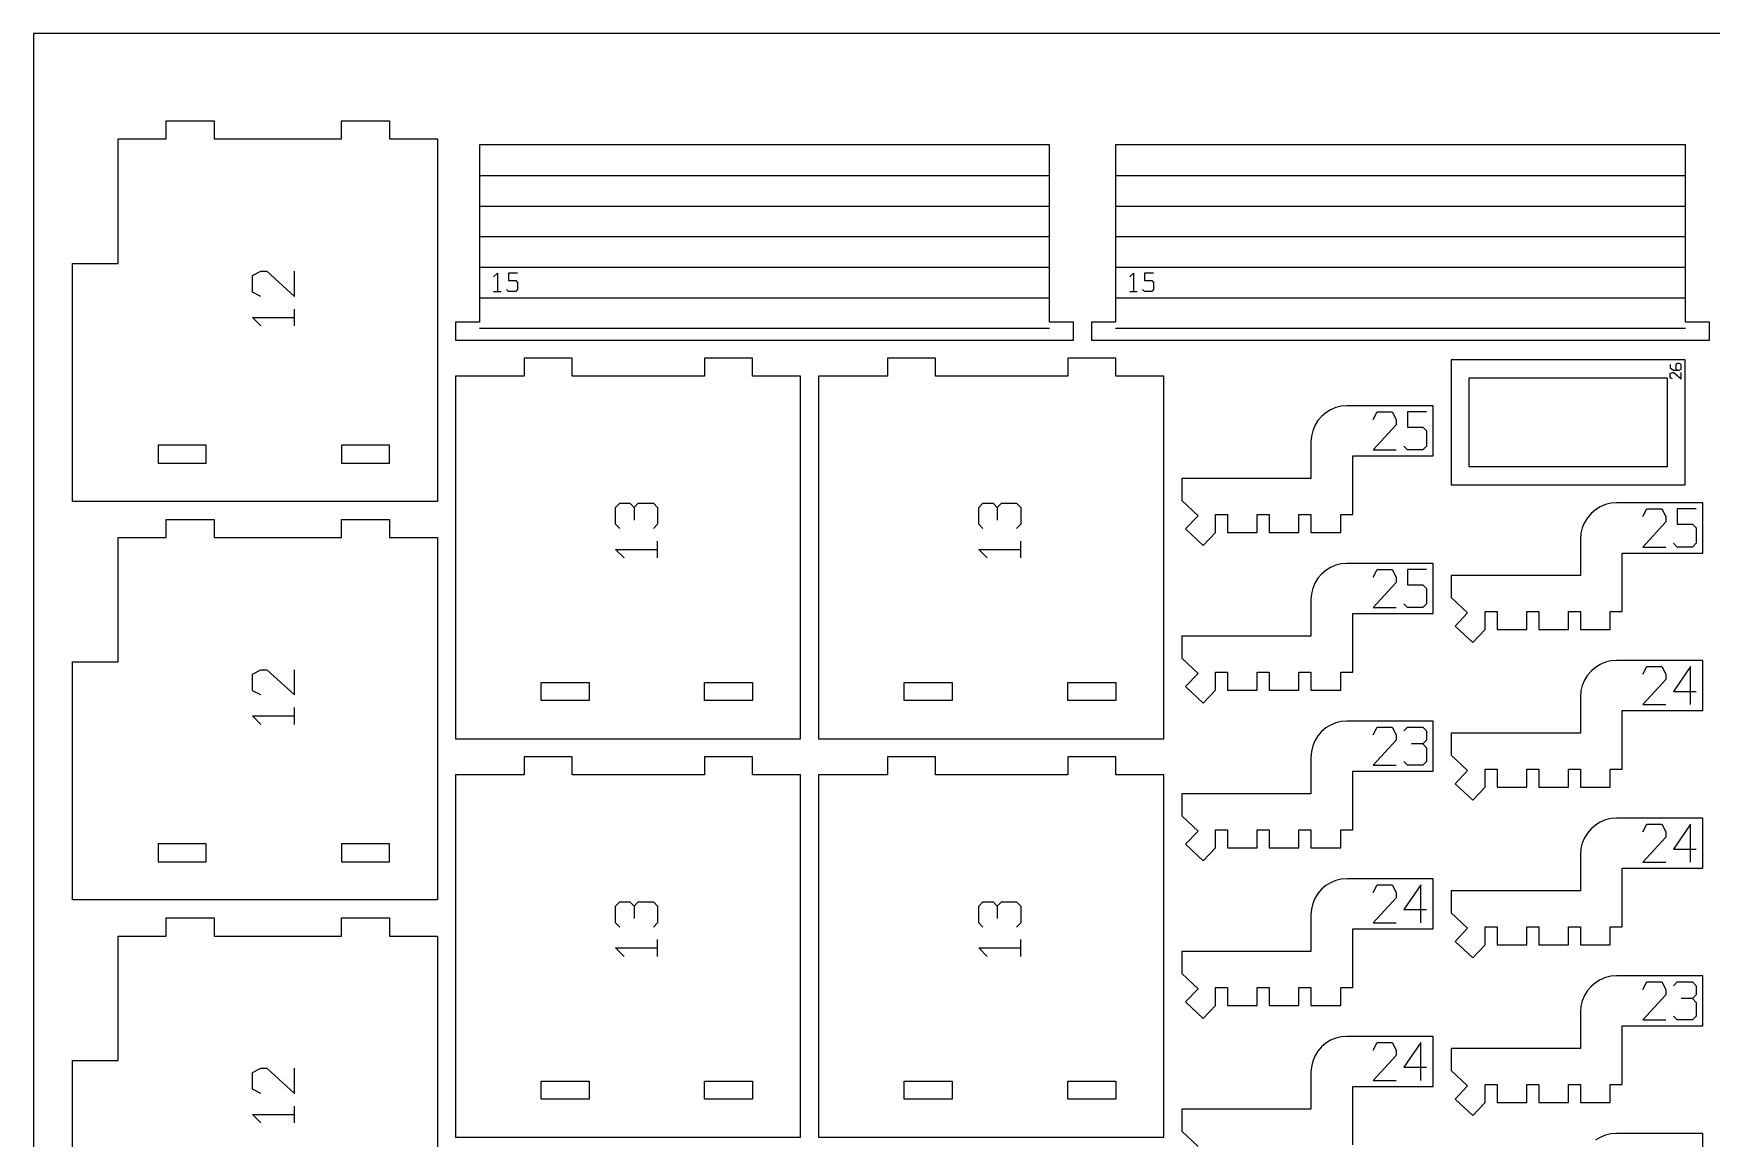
# Model space of a CAD drawing. Header units: millimetres. Extents: x 0 to 450, y 0 to 450.
# Drawn here: x 0 to 279.8, y 265.7 to 450 of the extents above; entities that cross this region are included whole.
import ezdxf

# ---------------------------------------------------------------- set-up
doc = ezdxf.new("R2010")
doc.units = ezdxf.units.MM
for name, color, linetype in [('CUT', 1, 'Continuous'), ('ENGRAVE', 5, 'Continuous'), ('SHEET', 8, 'Continuous')]:
    doc.layers.add(name, color=color, linetype=linetype)

msp = doc.modelspace()

# ---------------------------------------------------------------- linework, layer by layer
at = {"layer": 'CUT'}
for p, q in [((22.1, 435.42), (30.1, 435.42)), ((22.1, 432.42), (22.1, 435.42)), ((30.1, 435.42), (30.1, 432.42)), ((51.34, 435.42), (59.35, 435.42)), ((51.34, 432.42), (51.34, 435.42)), ((59.35, 435.42), (59.35, 432.42)), ((14.1, 432.42), (22.1, 432.42)), ((14.1, 411.66), (14.1, 432.42)), ((30.1, 432.42), (51.34, 432.42)), ((59.35, 432.42), (67.35, 432.42)), ((67.35, 432.42), (67.35, 371.95)), ((169.4, 431.42), (74.35, 431.42)), ((74.35, 431.42), (74.35, 401.84)), ((169.4, 401.84), (169.4, 431.42)), ((275.45, 431.42), (180.4, 431.42)), ((180.4, 431.42), (180.4, 401.84)), ((275.45, 401.84), (275.45, 431.42)), ((74.35, 426.33), (169.4, 426.33)), ((180.4, 426.33), (275.45, 426.33)), ((74.35, 421.23), (169.4, 421.23)), ((180.4, 421.23), (275.45, 421.23)), ((74.35, 416.13), (169.4, 416.13)), ((180.4, 416.13), (275.45, 416.13)), ((6.5, 411.66), (14.1, 411.66)), ((6.5, 371.95), (6.5, 411.66)), ((74.35, 411.04), (169.4, 411.04)), ((180.4, 411.04), (275.45, 411.04)), ((74.35, 405.94), (169.4, 405.94)), ((180.4, 405.94), (275.45, 405.94)), ((74.35, 401.84), (70.35, 401.84)), ((70.35, 401.84), (70.35, 398.84)), ((74.35, 400.84), (169.4, 400.84)), ((173.4, 401.84), (169.4, 401.84)), ((173.4, 398.84), (173.4, 401.84)), ((180.4, 401.84), (176.4, 401.84)), ((176.4, 401.84), (176.4, 398.84)), ((180.4, 400.84), (275.45, 400.84)), ((279.45, 401.84), (275.45, 401.84)), ((279.45, 398.84), (279.45, 401.84)), ((70.35, 398.84), (173.4, 398.84)), ((176.4, 398.84), (279.45, 398.84)), ((89.82, 395.84), (81.82, 395.84)), ((81.82, 395.84), (81.82, 392.84)), ((89.82, 392.84), (89.82, 395.84)), ((119.9, 395.84), (111.9, 395.84)), ((111.9, 395.84), (111.9, 392.84)), ((119.9, 392.84), (119.9, 395.84)), ((150.37, 395.84), (142.37, 395.84)), ((142.37, 395.84), (142.37, 392.84)), ((150.37, 392.84), (150.37, 395.84)), ((180.46, 395.84), (172.45, 395.84)), ((172.45, 395.84), (172.45, 392.84)), ((180.46, 392.84), (180.46, 395.84)), ((236.41, 395.59), (236.41, 374.72)), ((275.42, 395.59), (236.41, 395.59)), ((275.42, 374.72), (275.42, 395.59)), ((81.82, 392.84), (70.35, 392.84)), ((70.35, 392.84), (70.35, 332.37)), ((111.9, 392.84), (89.82, 392.84)), ((127.9, 392.84), (119.9, 392.84)), ((127.9, 332.37), (127.9, 392.84)), ((142.37, 392.84), (130.9, 392.84)), ((130.9, 392.84), (130.9, 332.37)), ((172.45, 392.84), (150.37, 392.84)), ((188.46, 392.84), (180.46, 392.84)), ((188.46, 332.37), (188.46, 392.84)), ((239.41, 377.72), (239.41, 392.59)), ((239.41, 392.59), (272.42, 392.59)), ((272.42, 392.59), (272.42, 377.72)), ((214.75, 386.15), (214.14, 385.43)), ((215.47, 386.76), (214.75, 386.15)), ((216.27, 387.25), (215.47, 386.76)), ((217.14, 387.61), (216.27, 387.25)), ((218.06, 387.83), (217.14, 387.61)), ((219, 387.9), (218.06, 387.83)), ((233.41, 387.9), (219, 387.9)), ((233.41, 379.54), (233.41, 387.9)), ((213.29, 383.76), (213.07, 382.84)), ((213.65, 384.63), (213.29, 383.76)), ((214.14, 385.43), (213.65, 384.63)), ((28.8, 381.33), (20.8, 381.33)), ((20.8, 381.33), (20.8, 378.33)), ((28.8, 378.33), (28.8, 381.33)), ((59.35, 381.33), (51.34, 381.33)), ((51.34, 381.33), (51.34, 378.33)), ((59.35, 378.33), (59.35, 381.33)), ((213.07, 382.84), (213, 381.9)), ((213, 381.9), (213, 375.79)), ((20.8, 378.33), (28.8, 378.33)), ((51.34, 378.33), (59.35, 378.33)), ((219.96, 379.54), (233.41, 379.54)), ((219.96, 369.79), (219.96, 379.54)), ((272.42, 377.72), (239.41, 377.72)), ((213, 375.79), (191.46, 375.79)), ((191.46, 375.79), (191.46, 372.1)), ((236.41, 374.72), (275.42, 374.72)), ((67.35, 371.95), (6.5, 371.95)), ((191.46, 372.1), (194.17, 369.54)), ((194.17, 369.54), (192.1, 367.36)), ((197.07, 366.79), (197.07, 369.79)), ((197.07, 369.79), (199.07, 369.79)), ((199.07, 369.79), (199.07, 366.79)), ((204.03, 366.79), (204.03, 369.79)), ((204.03, 369.79), (206.03, 369.79)), ((206.03, 369.79), (206.03, 366.79)), ((211, 369.79), (213, 369.79)), ((211, 366.79), (211, 369.79)), ((213, 369.79), (213, 366.79)), ((217.96, 369.79), (219.96, 369.79)), ((217.96, 366.79), (217.96, 369.79)), ((259.71, 369.96), (259.1, 369.24)), ((260.43, 370.57), (259.71, 369.96)), ((261.23, 371.06), (260.43, 370.57)), ((262.1, 371.42), (261.23, 371.06)), ((263.01, 371.64), (262.1, 371.42)), ((263.95, 371.72), (263.01, 371.64)), ((278.37, 371.72), (263.95, 371.72)), ((278.37, 363.35), (278.37, 371.72)), ((22.1, 368.95), (30.1, 368.95)), ((22.1, 365.95), (22.1, 368.95)), ((30.1, 368.95), (30.1, 365.95)), ((51.34, 368.95), (59.35, 368.95)), ((51.34, 365.95), (51.34, 368.95)), ((59.35, 368.95), (59.35, 365.95)), ((192.1, 367.36), (195.01, 364.61)), ((195.01, 364.61), (197.07, 366.79)), ((199.07, 366.79), (204.03, 366.79)), ((206.03, 366.79), (211, 366.79)), ((213, 366.79), (217.96, 366.79)), ((258.03, 366.65), (257.95, 365.72)), ((258.25, 367.57), (258.03, 366.65)), ((258.61, 368.44), (258.25, 367.57)), ((259.1, 369.24), (258.61, 368.44)), ((14.1, 365.95), (22.1, 365.95)), ((14.1, 345.18), (14.1, 365.95)), ((30.1, 365.95), (51.34, 365.95)), ((59.35, 365.95), (67.35, 365.95)), ((67.35, 365.95), (67.35, 305.48)), ((257.95, 365.72), (257.95, 359.6)), ((216.27, 360.95), (215.47, 360.46)), ((217.14, 361.31), (216.27, 360.95)), ((218.06, 361.53), (217.14, 361.31)), ((219, 361.61), (218.06, 361.53)), ((233.41, 361.61), (219, 361.61)), ((233.41, 353.24), (233.41, 361.61)), ((264.91, 363.35), (278.37, 363.35)), ((264.91, 353.6), (264.91, 363.35)), ((213.65, 358.33), (213.29, 357.46)), ((214.14, 359.13), (213.65, 358.33)), ((214.75, 359.85), (214.14, 359.13)), ((215.47, 360.46), (214.75, 359.85)), ((257.95, 359.6), (236.41, 359.6)), ((236.41, 359.6), (236.41, 355.91)), ((213.07, 356.55), (213, 355.61)), ((213, 355.61), (213, 349.49)), ((213.29, 357.46), (213.07, 356.55)), ((236.41, 355.91), (239.12, 353.35)), ((219.96, 353.24), (233.41, 353.24)), ((219.96, 343.49), (219.96, 353.24)), ((239.12, 353.35), (237.06, 351.17)), ((242.03, 350.6), (242.03, 353.6)), ((242.03, 353.6), (244.03, 353.6)), ((244.03, 353.6), (244.03, 350.6)), ((248.99, 350.6), (248.99, 353.6)), ((248.99, 353.6), (250.99, 353.6)), ((250.99, 353.6), (250.99, 350.6)), ((255.95, 353.6), (257.95, 353.6)), ((255.95, 350.6), (255.95, 353.6)), ((257.95, 353.6), (257.95, 350.6)), ((262.91, 353.6), (264.91, 353.6)), ((262.91, 350.6), (262.91, 353.6)), ((237.06, 351.17), (239.97, 348.42)), ((239.97, 348.42), (242.03, 350.6)), ((244.03, 350.6), (248.99, 350.6)), ((250.99, 350.6), (255.95, 350.6)), ((257.95, 350.6), (262.91, 350.6)), ((213, 349.49), (191.46, 349.49)), ((191.46, 349.49), (191.46, 345.81)), ((6.5, 345.18), (14.1, 345.18)), ((6.5, 305.48), (6.5, 345.18)), ((191.46, 345.81), (194.17, 343.24)), ((260.43, 344.28), (259.71, 343.66)), ((261.23, 344.77), (260.43, 344.28)), ((262.1, 345.13), (261.23, 344.77)), ((263.01, 345.35), (262.1, 345.13)), ((263.95, 345.42), (263.01, 345.35)), ((278.37, 345.42), (263.95, 345.42)), ((278.37, 337.06), (278.37, 345.42)), ((84.63, 341.75), (92.63, 341.75)), ((84.63, 338.75), (84.63, 341.75)), ((92.63, 341.75), (92.63, 338.75)), ((111.9, 341.75), (119.9, 341.75)), ((111.9, 338.75), (111.9, 341.75)), ((119.9, 341.75), (119.9, 338.75)), ((145.18, 341.75), (153.18, 341.75)), ((145.18, 338.75), (145.18, 341.75)), ((153.18, 341.75), (153.18, 338.75)), ((172.45, 341.75), (180.46, 341.75)), ((172.45, 338.75), (172.45, 341.75)), ((180.46, 341.75), (180.46, 338.75)), ((194.17, 343.24), (192.1, 341.06)), ((197.07, 340.49), (197.07, 343.49)), ((197.07, 343.49), (199.07, 343.49)), ((199.07, 343.49), (199.07, 340.49)), ((204.03, 340.49), (204.03, 343.49)), ((204.03, 343.49), (206.03, 343.49)), ((206.03, 343.49), (206.03, 340.49)), ((211, 343.49), (213, 343.49)), ((211, 340.49), (211, 343.49)), ((213, 343.49), (213, 340.49)), ((217.96, 343.49), (219.96, 343.49)), ((217.96, 340.49), (217.96, 343.49)), ((258.61, 342.14), (258.25, 341.27)), ((259.1, 342.95), (258.61, 342.14)), ((259.71, 343.66), (259.1, 342.95)), ((92.63, 338.75), (84.63, 338.75)), ((119.9, 338.75), (111.9, 338.75)), ((153.18, 338.75), (145.18, 338.75)), ((180.46, 338.75), (172.45, 338.75)), ((192.1, 341.06), (195.01, 338.31)), ((195.01, 338.31), (197.07, 340.49)), ((199.07, 340.49), (204.03, 340.49)), ((206.03, 340.49), (211, 340.49)), ((213, 340.49), (217.96, 340.49)), ((258.03, 340.36), (257.95, 339.42)), ((257.95, 339.42), (257.95, 333.31)), ((258.25, 341.27), (258.03, 340.36)), ((264.91, 337.06), (278.37, 337.06)), ((264.91, 327.31), (264.91, 337.06)), ((214.75, 333.56), (214.14, 332.84)), ((215.47, 334.17), (214.75, 333.56)), ((216.27, 334.66), (215.47, 334.17)), ((217.14, 335.02), (216.27, 334.66)), ((218.06, 335.24), (217.14, 335.02)), ((219, 335.31), (218.06, 335.24)), ((233.41, 335.31), (219, 335.31)), ((233.41, 326.95), (233.41, 335.31)), ((257.95, 333.31), (236.41, 333.31)), ((236.41, 333.31), (236.41, 329.62)), ((70.35, 332.37), (127.9, 332.37)), ((130.9, 332.37), (188.46, 332.37)), ((213.07, 330.25), (213, 329.31)), ((213.29, 331.17), (213.07, 330.25)), ((213.65, 332.04), (213.29, 331.17)), ((214.14, 332.84), (213.65, 332.04)), ((89.82, 329.37), (81.82, 329.37)), ((81.82, 329.37), (81.82, 326.37)), ((89.82, 326.37), (89.82, 329.37)), ((119.9, 329.37), (111.9, 329.37)), ((111.9, 329.37), (111.9, 326.37)), ((119.9, 326.37), (119.9, 329.37)), ((150.37, 329.37), (142.37, 329.37)), ((142.37, 329.37), (142.37, 326.37)), ((150.37, 326.37), (150.37, 329.37)), ((180.46, 329.37), (172.45, 329.37)), ((172.45, 329.37), (172.45, 326.37)), ((180.46, 326.37), (180.46, 329.37)), ((213, 329.31), (213, 323.2)), ((236.41, 329.62), (239.12, 327.05)), ((81.82, 326.37), (70.35, 326.37)), ((70.35, 326.37), (70.35, 265.9)), ((111.9, 326.37), (89.82, 326.37)), ((127.9, 326.37), (119.9, 326.37)), ((127.9, 265.9), (127.9, 326.37)), ((142.37, 326.37), (130.9, 326.37)), ((130.9, 326.37), (130.9, 265.9)), ((172.45, 326.37), (150.37, 326.37)), ((188.46, 326.37), (180.46, 326.37)), ((188.46, 265.9), (188.46, 326.37)), ((219.96, 317.2), (219.96, 326.95)), ((219.96, 326.95), (233.41, 326.95)), ((239.12, 327.05), (237.06, 324.87)), ((237.06, 324.87), (239.97, 322.13)), ((242.03, 327.31), (244.03, 327.31)), ((242.03, 324.3), (242.03, 327.31)), ((244.03, 327.31), (244.03, 324.3)), ((248.99, 324.3), (248.99, 327.31)), ((248.99, 327.31), (250.99, 327.31)), ((250.99, 327.31), (250.99, 324.3)), ((255.95, 327.31), (257.95, 327.31)), ((255.95, 324.3), (255.95, 327.31)), ((257.95, 327.31), (257.95, 324.3)), ((262.91, 327.31), (264.91, 327.31)), ((262.91, 324.3), (262.91, 327.31)), ((191.46, 323.2), (191.46, 319.51)), ((213, 323.2), (191.46, 323.2)), ((239.97, 322.13), (242.03, 324.3)), ((244.03, 324.3), (248.99, 324.3)), ((250.99, 324.3), (255.95, 324.3)), ((257.95, 324.3), (262.91, 324.3)), ((191.46, 319.51), (194.17, 316.95)), ((263.01, 319.05), (262.1, 318.83)), ((263.95, 319.13), (263.01, 319.05)), ((278.37, 319.13), (263.95, 319.13)), ((278.37, 310.76), (278.37, 319.13)), ((194.17, 316.95), (192.1, 314.77)), ((197.07, 314.2), (197.07, 317.2)), ((197.07, 317.2), (199.07, 317.2)), ((199.07, 317.2), (199.07, 314.2)), ((204.03, 314.2), (204.03, 317.2)), ((204.03, 317.2), (206.03, 317.2)), ((206.03, 317.2), (206.03, 314.2)), ((211, 314.2), (211, 317.2)), ((211, 317.2), (213, 317.2)), ((213, 317.2), (213, 314.2)), ((217.96, 314.2), (217.96, 317.2)), ((217.96, 317.2), (219.96, 317.2)), ((259.1, 316.65), (258.61, 315.85)), ((259.71, 317.37), (259.1, 316.65)), ((260.43, 317.98), (259.71, 317.37)), ((261.23, 318.47), (260.43, 317.98)), ((262.1, 318.83), (261.23, 318.47)), ((28.8, 314.86), (20.8, 314.86)), ((20.8, 314.86), (20.8, 311.86)), ((28.8, 311.86), (28.8, 314.86)), ((59.35, 314.86), (51.34, 314.86)), ((51.34, 314.86), (51.34, 311.86)), ((59.35, 311.86), (59.35, 314.86)), ((192.1, 314.77), (195.01, 312.02)), ((195.01, 312.02), (197.07, 314.2)), ((199.07, 314.2), (204.03, 314.2)), ((206.03, 314.2), (211, 314.2)), ((213, 314.2), (217.96, 314.2)), ((258.03, 314.06), (257.95, 313.12)), ((258.25, 314.98), (258.03, 314.06)), ((258.61, 315.85), (258.25, 314.98)), ((20.8, 311.86), (28.8, 311.86)), ((51.34, 311.86), (59.35, 311.86)), ((257.95, 313.12), (257.95, 307.01)), ((264.91, 310.76), (278.37, 310.76)), ((264.91, 301.01), (264.91, 310.76)), ((215.47, 307.87), (214.75, 307.26)), ((216.27, 308.36), (215.47, 307.87)), ((217.14, 308.72), (216.27, 308.36)), ((218.06, 308.94), (217.14, 308.72)), ((219, 309.02), (218.06, 308.94)), ((233.41, 309.02), (219, 309.02)), ((233.41, 300.65), (233.41, 309.02)), ((67.35, 305.48), (6.5, 305.48)), ((213.65, 305.74), (213.29, 304.87)), ((214.14, 306.54), (213.65, 305.74)), ((214.75, 307.26), (214.14, 306.54)), ((257.95, 307.01), (236.41, 307.01)), ((236.41, 307.01), (236.41, 303.32)), ((22.1, 302.48), (30.1, 302.48)), ((22.1, 299.47), (22.1, 302.48)), ((30.1, 302.48), (30.1, 299.47)), ((51.34, 302.48), (59.35, 302.48)), ((51.34, 299.47), (51.34, 302.48)), ((59.35, 302.48), (59.35, 299.47)), ((213.07, 303.95), (213, 303.02)), ((213, 303.02), (213, 296.9)), ((213.29, 304.87), (213.07, 303.95)), ((236.41, 303.32), (239.12, 300.76)), ((14.1, 299.47), (22.1, 299.47)), ((14.1, 278.71), (14.1, 299.47)), ((30.1, 299.47), (51.34, 299.47)), ((59.35, 299.47), (67.35, 299.47)), ((67.35, 299.47), (67.35, 239)), ((219.96, 300.65), (233.41, 300.65)), ((219.96, 290.9), (219.96, 300.65)), ((239.12, 300.76), (237.06, 298.58)), ((242.03, 301.01), (244.03, 301.01)), ((242.03, 298.01), (242.03, 301.01)), ((244.03, 301.01), (244.03, 298.01)), ((248.99, 298.01), (248.99, 301.01)), ((248.99, 301.01), (250.99, 301.01)), ((250.99, 301.01), (250.99, 298.01)), ((255.95, 301.01), (257.95, 301.01)), ((255.95, 298.01), (255.95, 301.01)), ((257.95, 301.01), (257.95, 298.01)), ((262.91, 301.01), (264.91, 301.01)), ((262.91, 298.01), (262.91, 301.01)), ((213, 296.9), (191.46, 296.9)), ((191.46, 296.9), (191.46, 293.21)), ((237.06, 298.58), (239.97, 295.83)), ((239.97, 295.83), (242.03, 298.01)), ((244.03, 298.01), (248.99, 298.01)), ((250.99, 298.01), (255.95, 298.01)), ((257.95, 298.01), (262.91, 298.01)), ((191.46, 293.21), (194.17, 290.65)), ((259.71, 291.07), (259.1, 290.36)), ((260.43, 291.68), (259.71, 291.07)), ((261.23, 292.18), (260.43, 291.68)), ((262.1, 292.54), (261.23, 292.18)), ((263.01, 292.76), (262.1, 292.54)), ((263.95, 292.83), (263.01, 292.76)), ((278.37, 292.83), (263.95, 292.83)), ((278.37, 284.46), (278.37, 292.83)), ((194.17, 290.65), (192.1, 288.47)), ((192.1, 288.47), (195.01, 285.72)), ((197.07, 290.9), (199.07, 290.9)), ((197.07, 287.9), (197.07, 290.9)), ((199.07, 290.9), (199.07, 287.9)), ((204.03, 287.9), (204.03, 290.9)), ((204.03, 290.9), (206.03, 290.9)), ((206.03, 290.9), (206.03, 287.9)), ((211, 290.9), (213, 290.9)), ((211, 287.9), (211, 290.9)), ((213, 290.9), (213, 287.9)), ((217.96, 290.9), (219.96, 290.9)), ((217.96, 287.9), (217.96, 290.9)), ((258.25, 288.68), (258.03, 287.77)), ((258.61, 289.55), (258.25, 288.68)), ((259.1, 290.36), (258.61, 289.55)), ((195.01, 285.72), (197.07, 287.9)), ((199.07, 287.9), (204.03, 287.9)), ((206.03, 287.9), (211, 287.9)), ((213, 287.9), (217.96, 287.9)), ((258.03, 287.77), (257.95, 286.83)), ((257.95, 286.83), (257.95, 280.72)), ((218.06, 282.65), (217.14, 282.43)), ((219, 282.72), (218.06, 282.65)), ((233.41, 282.72), (219, 282.72)), ((233.41, 274.36), (233.41, 282.72)), ((264.91, 274.71), (264.91, 284.46)), ((264.91, 284.46), (278.37, 284.46)), ((214.14, 280.25), (213.65, 279.44)), ((214.75, 280.96), (214.14, 280.25)), ((215.47, 281.58), (214.75, 280.96)), ((216.27, 282.07), (215.47, 281.58)), ((217.14, 282.43), (216.27, 282.07)), ((236.41, 280.72), (236.41, 277.03)), ((257.95, 280.72), (236.41, 280.72)), ((6.5, 278.71), (14.1, 278.71)), ((6.5, 239), (6.5, 278.71)), ((213.07, 277.66), (213, 276.72)), ((213.29, 278.57), (213.07, 277.66)), ((213.65, 279.44), (213.29, 278.57)), ((236.41, 277.03), (239.12, 274.46)), ((84.63, 275.28), (92.63, 275.28)), ((84.63, 272.28), (84.63, 275.28)), ((92.63, 275.28), (92.63, 272.28)), ((111.9, 275.28), (119.9, 275.28)), ((111.9, 272.28), (111.9, 275.28)), ((119.9, 275.28), (119.9, 272.28)), ((145.18, 275.28), (153.18, 275.28)), ((145.18, 272.28), (145.18, 275.28)), ((153.18, 275.28), (153.18, 272.28)), ((172.45, 275.28), (180.46, 275.28)), ((172.45, 272.28), (172.45, 275.28)), ((180.46, 275.28), (180.46, 272.28)), ((213, 276.72), (213, 270.61)), ((219.96, 274.36), (233.41, 274.36)), ((219.96, 264.61), (219.96, 274.36)), ((239.12, 274.46), (237.06, 272.28)), ((242.03, 271.71), (242.03, 274.71)), ((242.03, 274.71), (244.03, 274.71)), ((244.03, 274.71), (244.03, 271.71)), ((248.99, 271.71), (248.99, 274.71)), ((248.99, 274.71), (250.99, 274.71)), ((250.99, 274.71), (250.99, 271.71)), ((255.95, 271.71), (255.95, 274.71)), ((255.95, 274.71), (257.95, 274.71)), ((257.95, 274.71), (257.95, 271.71)), ((262.91, 271.71), (262.91, 274.71)), ((262.91, 274.71), (264.91, 274.71)), ((92.63, 272.28), (84.63, 272.28)), ((119.9, 272.28), (111.9, 272.28)), ((153.18, 272.28), (145.18, 272.28)), ((180.46, 272.28), (172.45, 272.28)), ((237.06, 272.28), (239.97, 269.53)), ((239.97, 269.53), (242.03, 271.71)), ((244.03, 271.71), (248.99, 271.71)), ((250.99, 271.71), (255.95, 271.71)), ((257.95, 271.71), (262.91, 271.71)), ((213, 270.61), (191.46, 270.61)), ((191.46, 270.61), (191.46, 266.92)), ((70.35, 265.9), (127.9, 265.9)), ((130.9, 265.9), (188.46, 265.9)), ((191.46, 266.92), (194.17, 264.35)), ((261.23, 265.88), (260.43, 265.39)), ((262.1, 266.24), (261.23, 265.88)), ((263.01, 266.46), (262.1, 266.24)), ((263.95, 266.53), (263.01, 266.46)), ((278.37, 266.53), (263.95, 266.53)), ((278.37, 258.17), (278.37, 266.53))]:
    msp.add_line(p, q, dxfattribs=at)
at = {"layer": 'ENGRAVE'}
for p, q in [((36.5, 409.64), (37.9, 410.34)), ((36.5, 406.84), (36.5, 409.64)), ((37.9, 410.34), (38.88, 410.34)), ((38.88, 410.34), (43.5, 406.14)), ((43.5, 406.14), (43.5, 410.34)), ((76.72, 409.42), (77.34, 410.04)), ((77.34, 410.04), (77.34, 406.97)), ((80.71, 410.04), (79.18, 410.04)), ((79.18, 410.04), (79.18, 408.81)), ((79.18, 408.81), (80.4, 408.81)), ((80.4, 408.81), (80.71, 408.5)), ((80.71, 408.5), (80.71, 407.28)), ((182.78, 409.42), (183.39, 410.04)), ((183.39, 410.04), (183.39, 406.97)), ((186.77, 410.04), (185.23, 410.04)), ((185.23, 410.04), (185.23, 408.81)), ((185.23, 408.81), (186.46, 408.81)), ((186.46, 408.81), (186.77, 408.5)), ((186.77, 408.5), (186.77, 407.28)), ((37.9, 406.14), (36.5, 406.84)), ((76.72, 406.97), (77.95, 406.97)), ((79.18, 406.97), (78.87, 407.28)), ((80.4, 406.97), (79.18, 406.97)), ((80.71, 407.28), (80.4, 406.97)), ((182.78, 406.97), (184.01, 406.97)), ((185.23, 406.97), (184.93, 407.28)), ((186.46, 406.97), (185.23, 406.97)), ((186.77, 407.28), (186.46, 406.97)), ((43.5, 401.24), (43.5, 404.04)), ((37.9, 401.24), (36.5, 402.64)), ((36.5, 402.64), (43.5, 402.64)), ((272.92, 394.78), (272.92, 394.23)), ((274.11, 394.96), (273.83, 394.78)), ((273.83, 394.78), (273.83, 394.04)), ((274.38, 394.96), (274.11, 394.96)), ((274.75, 394.78), (274.38, 394.96)), ((274.75, 394.04), (274.75, 394.78)), ((272.92, 394.23), (273.47, 393.86)), ((272.92, 393.31), (273.28, 393.49)), ((272.92, 392.58), (272.92, 393.31)), ((273.28, 392.4), (272.92, 392.58)), ((273.28, 393.49), (273.54, 393.49)), ((273.47, 393.86), (274.38, 393.86)), ((273.54, 393.49), (274.75, 392.4)), ((273.83, 394.04), (274.11, 393.86)), ((274.38, 393.86), (274.75, 394.04)), ((274.75, 392.4), (274.75, 393.49)), ((223.4, 385.62), (224.03, 386.89)), ((224.03, 386.89), (226.57, 386.89)), ((226.57, 386.89), (227.21, 385.62)), ((232.29, 386.89), (229.12, 386.89)), ((229.12, 386.89), (229.12, 384.35)), ((227.21, 384.73), (223.4, 380.54)), ((227.21, 385.62), (227.21, 384.73)), ((229.12, 384.35), (231.66, 384.35)), ((231.66, 384.35), (232.29, 383.72)), ((232.29, 383.72), (232.29, 381.18)), ((223.4, 380.54), (227.21, 380.54)), ((229.12, 380.54), (228.48, 381.18)), ((231.66, 380.54), (229.12, 380.54)), ((232.29, 381.18), (231.66, 380.54)), ((97.06, 370.94), (97.76, 371.64)), ((97.06, 368.14), (97.06, 370.94)), ((97.76, 371.64), (99.44, 371.64)), ((99.44, 371.64), (100.14, 370.94)), ((100.14, 370.94), (100.84, 371.64)), ((100.14, 370.94), (100.14, 368.84)), ((100.84, 371.64), (103.36, 371.64)), ((103.36, 371.64), (104.06, 370.94)), ((104.06, 370.94), (104.06, 368.14)), ((157.61, 370.94), (158.31, 371.64)), ((157.61, 368.14), (157.61, 370.94)), ((158.31, 371.64), (159.99, 371.64)), ((159.99, 371.64), (160.69, 370.94)), ((160.69, 370.94), (161.39, 371.64)), ((160.69, 370.94), (160.69, 368.84)), ((161.39, 371.64), (163.91, 371.64)), ((163.91, 371.64), (164.61, 370.94)), ((164.61, 370.94), (164.61, 368.14)), ((268.35, 369.44), (268.99, 370.71)), ((268.99, 370.71), (271.53, 370.71)), ((271.53, 370.71), (272.17, 369.44)), ((272.17, 369.44), (272.17, 368.55)), ((277.25, 370.71), (274.07, 370.71)), ((274.07, 370.71), (274.07, 368.16)), ((97.76, 367.44), (97.06, 368.14)), ((104.06, 368.14), (103.36, 367.44)), ((158.31, 367.44), (157.61, 368.14)), ((164.61, 368.14), (163.91, 367.44)), ((272.17, 368.55), (268.35, 364.35)), ((274.07, 368.16), (276.61, 368.16)), ((276.61, 368.16), (277.25, 367.53)), ((277.25, 367.53), (277.25, 364.99)), ((98.46, 362.54), (97.06, 363.94)), ((97.06, 363.94), (104.06, 363.94)), ((104.06, 362.54), (104.06, 365.34)), ((159.01, 362.54), (157.61, 363.94)), ((157.61, 363.94), (164.61, 363.94)), ((164.61, 362.54), (164.61, 365.34)), ((268.35, 364.35), (272.17, 364.35)), ((274.07, 364.35), (273.44, 364.99)), ((276.61, 364.35), (274.07, 364.35)), ((277.25, 364.99), (276.61, 364.35)), ((223.4, 359.33), (224.03, 360.6)), ((227.21, 358.44), (223.4, 354.24)), ((224.03, 360.6), (226.57, 360.6)), ((226.57, 360.6), (227.21, 359.33)), ((227.21, 359.33), (227.21, 358.44)), ((232.29, 360.6), (229.12, 360.6)), ((229.12, 360.6), (229.12, 358.06)), ((229.12, 358.06), (231.66, 358.06)), ((231.66, 358.06), (232.29, 357.42)), ((232.29, 357.42), (232.29, 354.88)), ((223.4, 354.24), (227.21, 354.24)), ((229.12, 354.24), (228.48, 354.88)), ((231.66, 354.24), (229.12, 354.24)), ((232.29, 354.88), (231.66, 354.24)), ((268.35, 343.14), (268.99, 344.41)), ((268.99, 344.41), (271.53, 344.41)), ((271.53, 344.41), (272.17, 343.14)), ((276.3, 344.41), (273.44, 340.28)), ((276.3, 338.06), (276.3, 344.41)), ((36.5, 343.17), (37.9, 343.87)), ((36.5, 340.37), (36.5, 343.17)), ((37.9, 343.87), (38.88, 343.87)), ((38.88, 343.87), (43.5, 339.67)), ((43.5, 339.67), (43.5, 343.87)), ((272.17, 342.25), (268.35, 338.06)), ((272.17, 343.14), (272.17, 342.25)), ((37.9, 339.67), (36.5, 340.37)), ((273.44, 340.28), (277.25, 340.28)), ((37.9, 334.77), (36.5, 336.17)), ((36.5, 336.17), (43.5, 336.17)), ((43.5, 334.77), (43.5, 337.57)), ((268.35, 338.06), (272.17, 338.06)), ((223.4, 333.03), (224.03, 334.3)), ((224.03, 334.3), (226.57, 334.3)), ((226.57, 334.3), (227.21, 333.03)), ((227.21, 333.03), (227.21, 332.14)), ((228.48, 333.67), (229.12, 334.3)), ((229.12, 334.3), (231.66, 334.3)), ((231.66, 334.3), (232.29, 333.67)), ((232.29, 333.67), (232.29, 332.14)), ((227.21, 332.14), (223.4, 327.95)), ((231.66, 331.51), (229.75, 331.51)), ((232.29, 332.14), (231.66, 331.51)), ((231.66, 331.51), (232.29, 330.87)), ((232.29, 330.87), (232.29, 328.58)), ((223.4, 327.95), (227.21, 327.95)), ((229.12, 327.95), (228.48, 328.58)), ((231.66, 327.95), (229.12, 327.95)), ((232.29, 328.58), (231.66, 327.95)), ((268.35, 316.84), (268.99, 318.11)), ((268.99, 318.11), (271.53, 318.11)), ((271.53, 318.11), (272.17, 316.84)), ((272.17, 316.84), (272.17, 315.95)), ((276.3, 318.11), (273.44, 313.98)), ((276.3, 311.76), (276.3, 318.11)), ((272.17, 315.95), (268.35, 311.76)), ((273.44, 313.98), (277.25, 313.98)), ((268.35, 311.76), (272.17, 311.76)), ((223.4, 306.74), (224.03, 308.01)), ((224.03, 308.01), (226.57, 308.01)), ((226.57, 308.01), (227.21, 306.74)), ((231.34, 308.01), (228.48, 303.88)), ((231.34, 301.65), (231.34, 308.01)), ((97.06, 304.47), (97.76, 305.17)), ((97.76, 305.17), (99.44, 305.17)), ((99.44, 305.17), (100.14, 304.47)), ((100.14, 304.47), (100.84, 305.17)), ((100.84, 305.17), (103.36, 305.17)), ((103.36, 305.17), (104.06, 304.47)), ((157.61, 304.47), (158.31, 305.17)), ((158.31, 305.17), (159.99, 305.17)), ((159.99, 305.17), (160.69, 304.47)), ((160.69, 304.47), (161.39, 305.17)), ((161.39, 305.17), (163.91, 305.17)), ((163.91, 305.17), (164.61, 304.47)), ((227.21, 305.85), (223.4, 301.65)), ((227.21, 306.74), (227.21, 305.85)), ((97.06, 301.67), (97.06, 304.47)), ((100.14, 304.47), (100.14, 302.37)), ((104.06, 304.47), (104.06, 301.67)), ((157.61, 301.67), (157.61, 304.47)), ((160.69, 304.47), (160.69, 302.37)), ((164.61, 304.47), (164.61, 301.67)), ((228.48, 303.88), (232.29, 303.88)), ((97.76, 300.97), (97.06, 301.67)), ((104.06, 301.67), (103.36, 300.97)), ((158.31, 300.97), (157.61, 301.67)), ((164.61, 301.67), (163.91, 300.97)), ((223.4, 301.65), (227.21, 301.65)), ((98.46, 296.07), (97.06, 297.47)), ((97.06, 297.47), (104.06, 297.47)), ((104.06, 296.07), (104.06, 298.87)), ((159.01, 296.07), (157.61, 297.47)), ((157.61, 297.47), (164.61, 297.47)), ((164.61, 296.07), (164.61, 298.87)), ((268.35, 290.55), (268.99, 291.82)), ((268.99, 291.82), (271.53, 291.82)), ((271.53, 291.82), (272.17, 290.55)), ((273.44, 291.18), (274.07, 291.82)), ((274.07, 291.82), (276.61, 291.82)), ((276.61, 291.82), (277.25, 291.18)), ((277.25, 291.18), (277.25, 289.66)), ((272.17, 289.66), (268.35, 285.47)), ((272.17, 290.55), (272.17, 289.66)), ((276.61, 289.02), (274.71, 289.02)), ((277.25, 289.66), (276.61, 289.02)), ((276.61, 289.02), (277.25, 288.39)), ((277.25, 288.39), (277.25, 286.1)), ((268.35, 285.47), (272.17, 285.47)), ((274.07, 285.47), (273.44, 286.1)), ((276.61, 285.47), (274.07, 285.47)), ((277.25, 286.1), (276.61, 285.47)), ((223.4, 280.44), (224.03, 281.71)), ((224.03, 281.71), (226.57, 281.71)), ((226.57, 281.71), (227.21, 280.44)), ((227.21, 280.44), (227.21, 279.55)), ((231.34, 281.71), (228.48, 277.58)), ((231.34, 275.36), (231.34, 281.71)), ((36.5, 276.7), (37.9, 277.4)), ((37.9, 277.4), (38.88, 277.4)), ((38.88, 277.4), (43.5, 273.2)), ((43.5, 273.2), (43.5, 277.4)), ((227.21, 279.55), (223.4, 275.36)), ((228.48, 277.58), (232.29, 277.58)), ((36.5, 273.9), (36.5, 276.7)), ((223.4, 275.36), (227.21, 275.36)), ((37.9, 273.2), (36.5, 273.9)), ((37.9, 268.3), (36.5, 269.7)), ((36.5, 269.7), (43.5, 269.7)), ((43.5, 268.3), (43.5, 271.1))]:
    msp.add_line(p, q, dxfattribs=at)
at = {"layer": 'SHEET'}
for p, q in [((450, 450), (0, 450)), ((0, 450), (0, 0))]:
    msp.add_line(p, q, dxfattribs=at)

doc.saveas('drawing.dxf')
